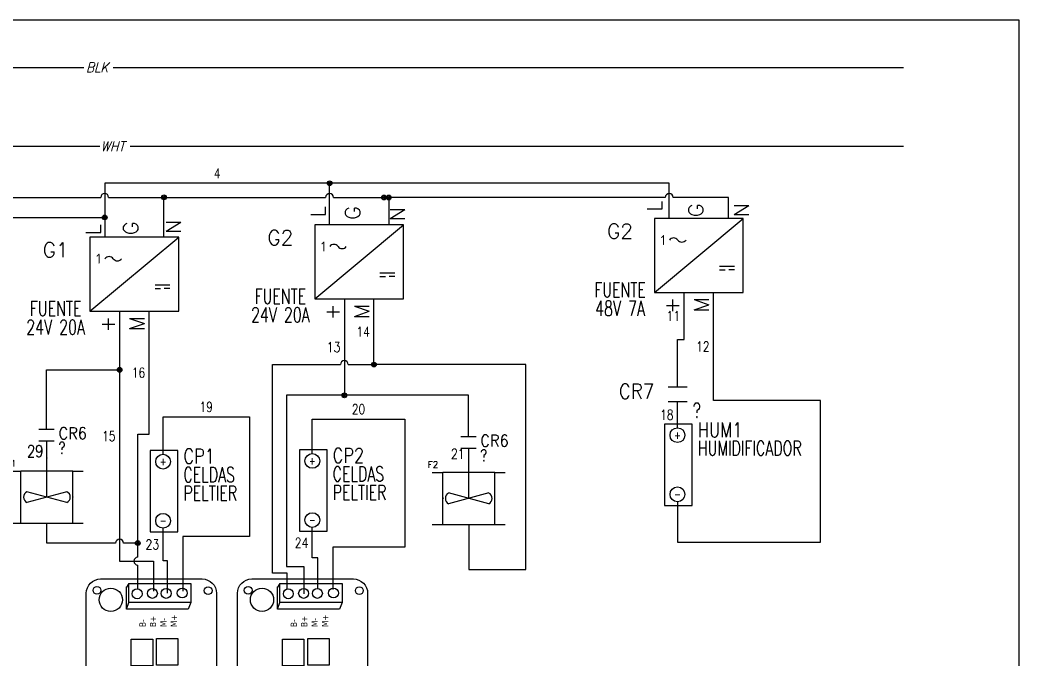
# Model space of a CAD drawing. Header units: millimetres. Extents: x 123.5 to 144.3, y 105.4 to 121.6.
# Drawn here: x 131.59 to 144.26, y 113.49 to 121.59 of the extents above; entities that cross this region are included whole.
import ezdxf
from ezdxf.enums import TextEntityAlignment as Align

# ---------------------------------------------------------------- set-up
doc = ezdxf.new("R2010")
doc.units = ezdxf.units.MM
for name, color, linetype in [('BLK_12AWG', 7, 'Continuous'), ('DESC', 250, 'Continuous'), ('MISC', 7, 'Continuous'), ('SYMS', 7, 'Continuous'), ('TAGS', 250, 'Continuous'), ('TERMS', 250, 'Continuous'), ('WIREFIXED', 7, 'Continuous'), ('WIRES', 7, 'Continuous'), ('XREFCHILD', 134, 'Continuous')]:
    doc.layers.add(name, color=color, linetype=linetype)
doc.styles.get("Standard").update_dxf_attribs({"font": 'tahoma.ttf'})
doc.styles.add('WD', font='romans.shx')
doc.styles.add('WD_IEC', font='isocp2.shx', dxfattribs={"width": 0.9, "height": 4})

# ---------------------------------------------------------------- blocks, each defined once
blk = doc.blocks.new('HT0_LGENERIC')
at = {"style": 'WD', "oblique": 15, "width": 0.9}
blk.add_attdef('COLOR', text='', height=0.125, dxfattribs=at).set_placement((0, 0), align=Align.MIDDLE_CENTER)
at = {"color": 7, "style": 'WD'}
for tag, p in [('X4_TINY_DOT_DONT_REMOVE', (-0.125, 0)), ('X1_TINY_DOT_DONT_REMOVE', (0.125, 0))]:
    blk.add_attdef(tag, p, '', height=0.0001, dxfattribs=at)
at = {"style": 'WD', "flags": 1}
for tag, p in [('X4TERM01', (-0.125, 0)), ('X1TERM01', (0.125, 0))]:
    blk.add_attdef(tag, p, '', height=0.01, dxfattribs=at)
blk = doc.blocks.new('VPW1_1PH')
for p, q in [((-0.125, -0.625), (0.625, 0)), ((0.4252, -0.4038), (0.5503, -0.4038)), ((0.4252, -0.4351), (0.4721, -0.4351)), ((0.5503, -0.4351), (0.5034, -0.4351))]:
    blk.add_line(p, q)
blk.add_lwpolyline([(-0.125, 0), (-0.125, -0.625), (0.625, -0.625), (0.625, 0)], close=True)
for centre, start, end in [((0.0364, -0.2089), 36.8699, 143.1301), ((0.1064, -0.1564), 216.8699, 323.1301)]:
    blk.add_arc(centre, 0.0438, start, end)
at = {"style": 'WD_IEC'}
blk.add_text('1', height=0.084, dxfattribs=at).set_placement((-0.0336, -0.1826), align=Align.MIDDLE_RIGHT)
at = {"linetype": 'Continuous', "style": 'WD', "flags": 8}
for tag, p in [('TERM02', (0.2098, 0.7277)), ('TERM03', (0.46, 0.7275)), ('TERM01', (-0.04, 0.6858)), ('TERM04', (0.085, -0.665)), ('TERM05', (0.335, -0.665))]:
    blk.add_attdef(tag, text='', height=0.125, rotation=90, dxfattribs=at).set_placement(p, align=Align.RIGHT)
at = {"style": 'WD', "width": 0.7}
for tag, p in [('INST', (-0.4155, 0.1687)), ('LOC', (-0.4155, -0.0009)), ('RATING1', (-0.4155, -0.3401)), ('XREF', (-0.4155, -0.5097)), ('DESC1', (-0.4155, -0.666)), ('DESC2', (-0.4155, -0.8222)), ('DESC3', (-0.4155, -0.9766))]:
    blk.add_attdef(tag, text='', height=0.125, dxfattribs=at).set_placement(p, align=Align.CENTER)
at = {"style": 'WD'}
for tag, p, height, flags in [('X2TERM01', (0, 0), 0.0125, 1), ('X2TERM02', (0.25, 0), 0.0125, 1), ('X2TERM03', (0.5, 0), 0.0125, 1), ('FAMILY', (0.6836, -0.525), 0.01, 9), ('X8TERM04', (0.125, -0.625), 0.0125, 1), ('X8TERM05', (0.375, -0.625), 0.0125, 1)]:
    blk.add_attdef(tag, p, '', height=height, dxfattribs=dict(at, flags=flags))
blk.add_attdef('TAG1', text='', height=0.125, dxfattribs=at).set_placement((-0.4155, -0.1705), align=Align.CENTER)
at = {"linetype": 'Continuous', "style": 'WD', "flags": 9}
for tag, p in [('MFG', (0.7089, -0.0854)), ('CAT', (0.7108, -0.0659)), ('ASSYCODE', (0.7089, -0.606))]:
    blk.add_attdef(tag, text='', height=0.01, dxfattribs=at).set_placement(p, align=Align.CENTER)
blk = doc.blocks.new('WDDOT')
for radius in [0.03, 0.0187, 0.00929]:
    blk.add_circle((0, 0), radius)
blk = doc.blocks.new('VDV1T6')
for p, q in [((-0.1094, 0.3438), (-0.1094, -0.3438)), ((0.125, 0.3438), (-0.1094, 0.3438)), ((0.125, -0.3438), (0.125, 0.3438)), ((-0.1094, -0.3438), (0.125, -0.3438))]:
    blk.add_line(p, q)
for centre in [(0, 0.25), (0, -0.25)]:
    blk.add_circle(centre, 0.0625)
at = {"style": 'WD'}
for tag, p, width in [('INST', (0.1774, 0.5595), 0.7), ('LOC', (0.1774, 0.3899), 0.7), ('TAG1', (0.1719, 0.2336), 0.8), ('DESC1', (0.1719, 0.0774), 0.7), ('DESC2', (0.1719, -0.0789), 0.7), ('RATING1', (0.1875, -0.2351), 0.7), ('RATING2', (0.1875, -0.3914), 0.7), ('XREF', (0.1719, -0.5476), 0.7)]:
    blk.add_attdef(tag, p, '', height=0.125, dxfattribs=dict(at, width=width))
at = {"linetype": 'Continuous', "style": 'WD', "width": 0.8, "flags": 8}
for tag, p in [('TERM02', (0, 0.25)), ('TERM01', (0, -0.25))]:
    blk.add_attdef(tag, text='', height=0.0625, dxfattribs=at).set_placement(p, align=Align.MIDDLE)
at = {"style": 'WD', "flags": 1}
for tag, p in [('X4TERM02', (-0.0625, 0.25)), ('X2TERM02', (0, 0.3125)), ('X1TERM02', (0.0625, 0.25)), ('X4TERM01', (-0.0625, -0.25)), ('X1TERM01', (0.0625, -0.25)), ('X8TERM01', (0, -0.3125))]:
    blk.add_attdef(tag, p, '', height=0.0125, dxfattribs=at)
at = {"style": 'WD', "flags": 9}
blk.add_attdef('FAMILY', text='', height=0.01, dxfattribs=at).set_placement((0.1978, -0.0646), align=Align.CENTER)
at = {"linetype": 'Continuous', "style": 'WD', "flags": 1}
for tag, p in [('CAT', (0.2031, -0.0751)), ('MFG', (0.2031, -0.0939))]:
    blk.add_attdef(tag, text='', height=0.01, dxfattribs=at).set_placement(p, align=Align.MIDDLE)
at = {"linetype": 'Continuous', "style": 'WD', "flags": 9}
blk.add_attdef('ASSYCODE', text='', height=0.01, dxfattribs=at).set_placement((0.2031, -0.1094), align=Align.CENTER)
blk = doc.blocks.new('VCR21')
at = {"linetype": 'Continuous'}
for p, q in [((-0.08, 0.0625), (0.08, 0.0625)), ((-0.08, -0.0625), (0.08, -0.0625))]:
    blk.add_line(p, q, dxfattribs=at)
at = {"style": 'WD'}
for tag, p, width in [('INST', (0.125, 0.279), 0.7), ('LOC', (0.125, 0.1094), 0.7), ('TAG2', (0.1269, -0.045), 0.9), ('XREF', (0.1287, -0.1994), 0.7), ('DESC1', (0.1287, -0.3514), 0.7), ('DESC2', (0.1287, -0.4987), 0.7), ('DESC3', (0.1287, -0.646), 0.7)]:
    blk.add_attdef(tag, p, '', height=0.125, dxfattribs=dict(at, width=width))
at = {"linetype": 'Continuous', "style": 'WD', "width": 0.9, "flags": 8}
blk.add_attdef('TERM01', text='', height=0.125, dxfattribs=at).set_placement((-0.0312, 0.125), align=Align.RIGHT)
at = {"style": 'WD'}
for tag, p, flags in [('FAMILY', (-0.1808, 0.0031), 9), ('CONTACT', (-0.1808, -0.0135), 1)]:
    blk.add_attdef(tag, p, '', height=0.01, dxfattribs=dict(at, flags=flags))
at = {"color": 7, "style": 'WD'}
for tag, p in [('X4LINK', (-0.1406, 0)), ('X1LINK', (0.125, 0))]:
    blk.add_attdef(tag, p, '', height=0.01, dxfattribs=at)
at = {"color": 7, "style": 'WD', "flags": 1}
for tag, p in [('X2TERM01', (0, 0.0625)), ('X8TERM02', (0, -0.0625))]:
    blk.add_attdef(tag, p, '', height=0.0125, dxfattribs=at)
at = {"linetype": 'Continuous', "style": 'WD', "width": 0.9, "flags": 8}
blk.add_attdef('TERM02', text='', height=0.125, dxfattribs=at).set_placement((-0.0312, -0.125), align=Align.TOP_RIGHT)
blk = doc.blocks.new('HT0_01')
for p, q in [((-0.0625, 0.0625), (0.0625, 0.0625)), ((-0.0625, -0.0625), (-0.0625, 0.0625)), ((0.0625, 0.0625), (0.0625, -0.0625)), ((0.0625, -0.0625), (-0.0625, -0.0625))]:
    blk.add_line(p, q)
at = {"style": 'WD', "flags": 1}
for tag, p in [('X4TERM01', (-0.0625, 0)), ('X2TERM01', (0, 0.0625)), ('X1TERM01', (0.0625, 0)), ('X8TERM01', (0, -0.0625))]:
    blk.add_attdef(tag, p, '', height=0.01, dxfattribs=at)
blk = doc.blocks.new('HT0_02')
blk.add_circle((0, 0), 0.0699)
at = {"style": 'WD', "flags": 1}
for tag, p in [('X4TERM01', (-0.07, 0)), ('X2TERM01', (0, 0.07)), ('X1TERM01', (0.07, 0)), ('X8TERM01', (0, -0.07))]:
    blk.add_attdef(tag, p, '', height=0.01, dxfattribs=at)
blk = doc.blocks.new('bts1960')
at = {"layer": 'DESC'}
for p, q in [((141.688, 111.311), (141.688, 112.183)), ((141.688, 112.183), (141.78, 112.151)), ((141.688, 112.183), (141.999, 112.183)), ((142.049, 112.151), (141.998, 112.183)), ((141.78, 111.274), (141.688, 111.311))]:
    blk.add_line(p, q, dxfattribs=at)
blk.add_lwpolyline([(140.369, 112.748), (141.912, 112.748, -0.414214), (142.112, 112.548), (142.112, 111.115, -0.414214), (141.912, 110.915), (140.369, 110.915, -0.414214), (140.169, 111.115), (140.169, 112.548, -0.414214)], format="xyb", close=True, dxfattribs=at)
for points in [[(141.78, 112.151), (142.049, 112.151), (142.049, 111.274), (141.78, 111.274)], [(140.891, 112.114), (141.264, 112.114), (141.264, 111.812), (140.891, 111.812)], [(140.288, 111.828), (140.654, 111.828), (140.654, 111.166), (140.288, 111.166)], [(140.899, 111.759), (141.273, 111.759), (141.273, 111.457), (140.899, 111.457)]]:
    blk.add_lwpolyline(points, close=True, dxfattribs=at)
for centre, radius in [((140.327, 112.572), 0.0548), ((141.953, 112.598), 0.0548), ((141.819, 112.403), 0.164), ((140.337, 111.043), 0.0548), ((141.948, 111.032), 0.0548)]:
    blk.add_circle(centre, radius, dxfattribs=at)
at = {"layer": 'SYMS'}
for name, p in [('HT0_02', (141.903, 112.032)), ('HT0_02', (141.909, 111.817)), ('HT0_01', (140.39, 111.72)), ('HT0_01', (140.547, 111.72)), ('HT0_01', (140.388, 111.567)), ('HT0_01', (140.544, 111.567)), ('HT0_02', (141.909, 111.623)), ('HT0_01', (140.388, 111.417)), ('HT0_01', (140.544, 111.417)), ('HT0_02', (141.914, 111.397)), ('HT0_01', (140.388, 111.271)), ('HT0_01', (140.544, 111.271))]:
    blk.add_blockref(name, p, dxfattribs=at)
at = {"insert": (141.435, 112), "char_height": 0.0883, "attachment_point": 1}
blk.add_mtext_dynamic_manual_height_columns('B-\\PB+\\PM-\\PM+', width=0.23303, gutter_width=12.347, heights=[0], dxfattribs=at)
blk = doc.blocks.new('VM1_AXIAL_FLOW_FAN1')
for p, q in [((0, 0), (0, 0.75)), ((-0.7, 0.5), (-0.5, 0.5)), ((-0.5, -0.5), (-0.5, 0.5)), ((0.5, 0.5), (-0.5, 0.5)), ((0.5, -0.5), (0.5, 0.5)), ((0.5, 0.5), (0.7, 0.5)), ((0.386, -0.104), (-0.386, 0.104)), ((0.386, 0.104), (-0.386, -0.104)), ((-0.7, -0.5), (-0.5, -0.5)), ((-0.5, -0.5), (0.5, -0.5)), ((0.5, -0.5), (0.7, -0.5))]:
    blk.add_line(p, q)
for centre, start, end in [((-0.333, 0), 117.1247, 242.8753), ((0.333, 0), 297.1247, 62.8753)]:
    blk.add_arc(centre, 0.116, start, end)
at = {"style": 'WD'}
for tag, height, p in [('INST', 0.125, (-0.585, 0.957)), ('LOC', 0.125, (-0.588, 0.777)), ('TAG1', 0.125, (-0.585, 0.586)), ('TERM01', 0.0625, (-0.51, 0.016))]:
    blk.add_attdef(tag, text='', height=height, dxfattribs=at).set_placement(p, align=Align.RIGHT)
for tag, p, height in [('TERM04', (0.009, 0.76), 0.0625), ('X2TERM04', (0, 0.75), 0.005), ('X4TERM01', (-0.5, 0), 0.01), ('X1TERM03', (0.5, 0), 0.005), ('TERM03', (0.511, 0.012), 0.0625), ('RATING1', (0.82, -0.261), 0.125), ('DESC1', (0.82, -0.477), 0.125), ('X8TERM02', (0, -0.5), 0.005), ('TERM02', (0.002, -0.573), 0.0625), ('DESC2', (0.82, -0.661), 0.125), ('DESC3', (0.82, -0.851), 0.125), ('WDTAGALT', (0.827, -1.032), 0.125)]:
    blk.add_attdef(tag, p, '', height=height, dxfattribs=at)
blk.add_attdef('XREF', text='', height=0.0625, rotation=0.0625, dxfattribs=at).set_placement((0.743, 0.595), align=Align.TOP_CENTER)
at = {"style": 'WD', "flags": 1}
for tag, p in [('FAMILY', (-0.659, -0.3)), ('CAT', (-0.659, -0.345)), ('MFG', (-0.657, -0.376)), ('WDTYPE', (-0.644, -0.442)), ('ASSYCODE', (-0.629, -0.405))]:
    blk.add_attdef(tag, text='', height=0.01, dxfattribs=at).set_placement(p, align=Align.CENTER)
blk = doc.blocks.new('WD_WNV')
at = {"linetype": 'Continuous', "style": 'WD', "width": 0.8}
blk.add_attdef('WIRENO', text='', height=0.125, dxfattribs=at).set_placement((-0.05, 0), align=Align.MIDDLE_RIGHT)
at = {"style": 'WD', "flags": 1}
for tag, p in [('W01USER', (-0.062, 0.094)), ('W02USER', (-0.062, 0.086)), ('W03USER', (-0.062, 0.078)), ('W04USER', (-0.062, 0.07)), ('W05USER', (-0.062, 0.062)), ('W06USER', (-0.062, 0.055)), ('W07USER', (-0.062, 0.047)), ('W08USER', (-0.062, 0.039)), ('W09USER', (-0.062, 0.031)), ('W10USER', (-0.062, 0.023))]:
    blk.add_attdef(tag, text='', height=0.005, dxfattribs=at).set_placement(p, align=Align.CENTER)
blk = doc.blocks.new('WD_WNH')
at = {"linetype": 'Continuous', "style": 'WD', "width": 0.8}
blk.add_attdef('WIRENO', text='', height=0.125, dxfattribs=at).set_placement((0, 0.062), align=Align.CENTER)
at = {"style": 'WD', "flags": 1}
for tag, p in [('W01USER', (0, 0.078)), ('W02USER', (0, 0.07)), ('W03USER', (0, 0.062)), ('W04USER', (0, 0.055)), ('W05USER', (0, 0.047)), ('W06USER', (0, 0.039)), ('W07USER', (0, 0.031)), ('W08USER', (0, 0.023)), ('W09USER', (0, 0.016)), ('W10USER', (0, 0.008))]:
    blk.add_attdef(tag, text='', height=0.005, dxfattribs=at).set_placement(p, align=Align.CENTER)

msp = doc.modelspace()

# ---------------------------------------------------------------- linework, layer by layer
at = {"color": 7, "linetype": 'Continuous'}
for p, q in [((144.256, 121.59), (123.506, 121.59)), ((144.256, 105.405), (144.256, 121.59))]:
    msp.add_line(p, q, dxfattribs=at)
at = {"layer": 'BLK_12AWG'}
for p, q in [((125.723, 120.99), (132.399, 120.99)), ((132.774, 120.99), (142.793, 120.99)), ((125.791, 119.99), (132.604, 119.99)), ((132.989, 119.99), (142.793, 119.99))]:
    msp.add_line(p, q, dxfattribs=at)
at = {"layer": 'WIRES'}
for p, q in [((135.516, 119.521), (132.665, 119.521)), ((132.665, 119.521), (132.665, 119.089)), ((135.516, 118.994), (135.516, 119.521)), ((139.822, 119.521), (135.516, 119.521)), ((139.822, 119.076), (139.822, 119.521)), ((128.99, 119.343), (132.615, 119.343)), ((132.715, 119.343), (133.416, 119.343)), ((133.416, 118.839), (133.416, 119.343)), ((133.416, 119.341), (135.466, 119.341)), ((135.566, 119.341), (136.266, 119.341)), ((139.772, 119.341), (136.205, 119.341)), ((136.266, 119.341), (136.266, 118.994)), ((140.572, 119.341), (139.872, 119.341)), ((140.572, 119.076), (140.572, 119.341)), ((129.312, 119.089), (132.666, 119.089)), ((132.666, 119.089), (132.666, 118.839)), ((135.703, 118.056), (135.703, 116.834)), ((136.078, 117.224), (136.078, 118.056)), ((140.009, 117.54), (140.009, 118.139)), ((140.384, 116.768), (140.384, 118.139)), ((132.854, 117.901), (132.854, 114.732)), ((133.229, 116.341), (133.229, 117.901)), ((139.928, 116.942), (139.928, 117.54)), ((139.928, 117.54), (140.009, 117.54)), ((131.928, 116.407), (131.928, 117.157)), ((131.928, 117.157), (132.854, 117.157)), ((134.791, 114.582), (134.791, 117.224)), ((134.791, 117.224), (135.653, 117.224)), ((135.753, 117.224), (136.078, 117.224)), ((138.002, 117.224), (136.078, 117.224)), ((138.002, 114.627), (138.002, 117.224)), ((135.703, 116.834), (134.97, 116.834)), ((134.97, 116.834), (134.97, 114.664)), ((137.276, 116.834), (135.703, 116.834)), ((137.276, 116.313), (137.276, 116.834)), ((141.737, 116.768), (140.384, 116.768)), ((141.737, 114.974), (141.737, 116.768)), ((139.926, 116.422), (139.926, 116.754)), ((133.405, 116.087), (133.405, 116.562)), ((133.405, 116.562), (134.499, 116.562)), ((134.499, 116.562), (134.499, 115.045)), ((135.297, 116.097), (135.297, 116.533)), ((135.297, 116.533), (136.468, 116.533)), ((136.468, 116.533), (136.468, 114.911)), ((133.085, 114.782), (133.085, 116.341)), ((133.085, 116.341), (133.229, 116.341)), ((131.928, 116.257), (131.928, 116.039)), ((137.276, 116.163), (137.276, 116.023)), ((139.926, 115.485), (139.926, 114.974)), ((131.932, 114.961), (131.932, 115.214)), ((133.405, 114.738), (133.405, 115.15)), ((135.297, 114.773), (135.297, 115.159)), ((137.28, 115.198), (137.28, 114.627)), ((134.499, 115.045), (133.654, 115.045)), ((133.654, 115.045), (133.654, 114.354)), ((132.804, 114.961), (131.932, 114.961)), ((133.085, 114.961), (132.904, 114.961)), ((136.468, 114.911), (135.556, 114.911)), ((135.556, 114.911), (135.556, 114.373)), ((139.926, 114.974), (141.737, 114.974)), ((135.366, 114.773), (135.297, 114.773)), ((135.366, 114.386), (135.366, 114.773)), ((132.854, 114.732), (133.283, 114.732)), ((133.085, 114.381), (133.085, 114.682)), ((133.283, 114.732), (133.283, 114.354)), ((133.462, 114.738), (133.405, 114.738)), ((133.462, 114.325), (133.462, 114.738)), ((134.97, 114.664), (135.191, 114.664)), ((135.191, 114.664), (135.191, 114.319)), ((137.28, 114.627), (138.002, 114.627)), ((134.979, 114.582), (134.791, 114.582)), ((134.979, 114.38), (134.979, 114.582))]:
    msp.add_line(p, q, dxfattribs=at)
for centre, start, end in [((132.665, 119.343), 0, 180), ((135.516, 119.341), 0, 180), ((139.822, 119.341), 0, 180), ((135.703, 117.224), 0, 180), ((132.854, 114.961), 0, 180), ((133.085, 114.732), 90, 270)]:
    msp.add_arc(centre, 0.05, start, end, dxfattribs=at)

# ---------------------------------------------------------------- block references
at = {"layer": 'DESC', "xscale": 0.9, "yscale": 0.9, "zscale": 0.9, "rotation": 90}
for p in [(233.905, -13.394), (235.822, -13.394)]:
    msp.add_blockref('bts1960', p, dxfattribs=at)
at = {"layer": 'SYMS'}
ref = msp.add_blockref('HT0_LGENERIC', (132.57, 120.99), dxfattribs=at)
ref.add_attrib('X1_TINY_DOT_DONT_REMOVE', '.', (132.774, 120.99), dxfattribs={"layer": 'MISC', "color": 7, "height": 0.0001, "style": 'WD'})
ref.add_attrib('X4_TINY_DOT_DONT_REMOVE', '.', (132.399, 120.99), dxfattribs={"layer": 'MISC', "color": 7, "height": 0.0001, "style": 'WD'})
ref.add_attrib('COLOR', 'BLK', dxfattribs={"layer": 'MISC', "height": 0.125, "style": 'WD', "oblique": 15, "width": 0.9}).set_placement((132.57, 120.99), align=Align.MIDDLE_CENTER)
ref = msp.add_blockref('HT0_LGENERIC', (132.766, 119.99), dxfattribs=at)
ref.add_attrib('X1_TINY_DOT_DONT_REMOVE', '.', (132.989, 119.99), dxfattribs={"layer": 'MISC', "color": 7, "height": 0.0001, "style": 'WD'})
ref.add_attrib('X4_TINY_DOT_DONT_REMOVE', '.', (132.604, 119.99), dxfattribs={"layer": 'MISC', "color": 7, "height": 0.0001, "style": 'WD'})
ref.add_attrib('COLOR', 'WHT', dxfattribs={"layer": 'MISC', "height": 0.125, "style": 'WD', "oblique": 15, "width": 0.9}).set_placement((132.766, 119.99), align=Align.MIDDLE_CENTER)
for p in [(135.516, 119.521), (133.416, 119.343), (136.205, 119.341), (136.266, 119.341), (136.266, 119.341), (132.665, 119.089), (132.854, 117.157), (136.078, 117.224), (135.703, 116.834), (133.085, 114.961)]:
    msp.add_blockref('WDDOT', p, dxfattribs=at)
ref = msp.add_blockref('VPW1_1PH', (135.516, 118.994), dxfattribs=dict(at, xscale=1.5, yscale=1.5, zscale=1.5))
ref.add_attrib('DESC1', 'FUENTE', dxfattribs={"layer": 'DESC', "height": 0.1875, "style": 'WD', "width": 0.7}).set_placement((134.892, 117.995), align=Align.CENTER)
ref.add_attrib('DESC2', '24V 20A', dxfattribs={"layer": 'DESC', "height": 0.1875, "style": 'WD', "width": 0.7}).set_placement((134.892, 117.76), align=Align.CENTER)
ref.add_attrib('TAG1', 'G2', dxfattribs={"layer": 'TAGS', "height": 0.1875, "style": 'WD'}).set_placement((134.892, 118.738), align=Align.CENTER)
ref.add_attrib('TERM03', 'N', dxfattribs={"layer": 'TERMS', "linetype": 'Continuous', "height": 0.188, "rotation": 90, "style": 'WD', "flags": 8}).set_placement((136.47, 119.22), align=Align.RIGHT)
ref.add_attrib('TERM02', 'G', dxfattribs={"layer": 'TERMS', "linetype": 'Continuous', "height": 0.188, "rotation": 90, "style": 'WD', "flags": 8}).set_placement((135.902, 119.229), align=Align.RIGHT)
ref.add_attrib('TERM01', 'L', dxfattribs={"layer": 'TERMS', "linetype": 'Continuous', "height": 0.188, "rotation": 90, "style": 'WD', "flags": 8}).set_placement((135.466, 119.229), align=Align.RIGHT)
ref.add_attrib('TERM05', 'M', dxfattribs={"layer": 'TERMS', "linetype": 'Continuous', "height": 0.188, "rotation": 90, "style": 'WD', "flags": 8}).set_placement((136.018, 117.996), align=Align.RIGHT)
ref.add_attrib('TERM04', '+', dxfattribs={"layer": 'TERMS', "linetype": 'Continuous', "height": 0.188, "rotation": 90, "style": 'WD', "flags": 8}).set_placement((135.643, 117.996), align=Align.RIGHT)
ref = msp.add_blockref('VPW1_1PH', (139.822, 119.076), dxfattribs=dict(at, xscale=1.5, yscale=1.5, zscale=1.5))
ref.add_attrib('DESC1', 'FUENTE', dxfattribs={"layer": 'DESC', "height": 0.1875, "style": 'WD', "width": 0.7}).set_placement((139.198, 118.077), align=Align.CENTER)
ref.add_attrib('DESC2', '48V 7A', dxfattribs={"layer": 'DESC', "height": 0.1875, "style": 'WD', "width": 0.7}).set_placement((139.198, 117.843), align=Align.CENTER)
ref.add_attrib('TAG1', 'G2', dxfattribs={"layer": 'TAGS', "height": 0.1875, "style": 'WD'}).set_placement((139.198, 118.82), align=Align.CENTER)
ref.add_attrib('TERM03', 'N', dxfattribs={"layer": 'TERMS', "linetype": 'Continuous', "height": 0.188, "rotation": 90, "style": 'WD', "flags": 8}).set_placement((140.831, 119.271), align=Align.RIGHT)
ref.add_attrib('TERM02', 'G', dxfattribs={"layer": 'TERMS', "linetype": 'Continuous', "height": 0.188, "rotation": 90, "style": 'WD', "flags": 8}).set_placement((140.253, 119.263), align=Align.RIGHT)
ref.add_attrib('TERM01', 'L', dxfattribs={"layer": 'TERMS', "linetype": 'Continuous', "height": 0.188, "rotation": 90, "style": 'WD', "flags": 8}).set_placement((139.73, 119.3), align=Align.RIGHT)
ref.add_attrib('TERM05', 'M', dxfattribs={"layer": 'TERMS', "linetype": 'Continuous', "height": 0.188, "rotation": 90, "style": 'WD', "flags": 8}).set_placement((140.324, 118.079), align=Align.RIGHT)
ref.add_attrib('TERM04', '+', dxfattribs={"layer": 'TERMS', "linetype": 'Continuous', "height": 0.188, "rotation": 90, "style": 'WD', "flags": 8}).set_placement((139.949, 118.079), align=Align.RIGHT)
ref = msp.add_blockref('VPW1_1PH', (132.666, 118.839), dxfattribs=dict(at, xscale=1.5, yscale=1.5, zscale=1.5))
ref.add_attrib('DESC1', 'FUENTE', dxfattribs={"layer": 'DESC', "height": 0.1875, "style": 'WD', "width": 0.7}).set_placement((132.043, 117.84), align=Align.CENTER)
ref.add_attrib('DESC2', '24V 20A', dxfattribs={"layer": 'DESC', "height": 0.1875, "style": 'WD', "width": 0.7}).set_placement((132.043, 117.605), align=Align.CENTER)
ref.add_attrib('TAG1', 'G1', dxfattribs={"layer": 'TAGS', "height": 0.1875, "style": 'WD'}).set_placement((132.043, 118.583), align=Align.CENTER)
ref.add_attrib('TERM03', 'N', dxfattribs={"layer": 'TERMS', "linetype": 'Continuous', "height": 0.188, "rotation": 90, "style": 'WD', "flags": 8}).set_placement((133.631, 119.06), align=Align.RIGHT)
ref.add_attrib('TERM02', 'G', dxfattribs={"layer": 'TERMS', "linetype": 'Continuous', "height": 0.188, "rotation": 90, "style": 'WD', "flags": 8}).set_placement((133.089, 119.034), align=Align.RIGHT)
ref.add_attrib('TERM01', 'L', dxfattribs={"layer": 'TERMS', "linetype": 'Continuous', "height": 0.188, "rotation": 90, "style": 'WD', "flags": 8}).set_placement((132.616, 119.001), align=Align.RIGHT)
ref.add_attrib('TERM05', 'M', dxfattribs={"layer": 'TERMS', "linetype": 'Continuous', "height": 0.188, "rotation": 90, "style": 'WD', "flags": 8}).set_placement((133.169, 117.841), align=Align.RIGHT)
ref.add_attrib('TERM04', '+', dxfattribs={"layer": 'TERMS', "linetype": 'Continuous', "height": 0.188, "rotation": 90, "style": 'WD', "flags": 8}).set_placement((132.794, 117.841), align=Align.RIGHT)
ref = msp.add_blockref('VCR21', (139.928, 116.848), dxfattribs=dict(at, xscale=1.5, yscale=1.5, zscale=1.5))
ref.add_attrib('XREF', '?', (140.121, 116.549), dxfattribs={"layer": 'XREFCHILD', "height": 0.188, "style": 'WD', "width": 0.7})
ref.add_attrib('TAG2', 'CR7', (139.183, 116.791), dxfattribs={"layer": 'TAGS', "height": 0.1875, "style": 'WD', "width": 0.9})
ref = msp.add_blockref('VCR21', (131.928, 116.332), dxfattribs=dict(at, xscale=1.2, yscale=1.2, zscale=1.2))
ref.add_attrib('XREF', '?', (132.083, 116.093), dxfattribs={"layer": 'XREFCHILD', "height": 0.15, "style": 'WD', "width": 0.7})
ref.add_attrib('TAG2', 'CR6', (132.081, 116.278), dxfattribs={"layer": 'TAGS', "height": 0.15, "style": 'WD', "width": 0.9})
ref = msp.add_blockref('VDV1T6', (139.926, 115.954), dxfattribs=dict(at, xscale=1.5, yscale=1.5, zscale=1.5))
ref.add_attrib('DESC1', 'HUMIDIFICADOR', (140.184, 116.07), dxfattribs={"layer": 'DESC', "height": 0.1875, "style": 'WD', "width": 0.7})
ref.add_attrib('TERM02', '+', dxfattribs={"layer": 'TERMS', "linetype": 'Continuous', "height": 0.0938, "style": 'WD', "width": 0.8, "flags": 8}).set_placement((139.926, 116.329), align=Align.MIDDLE)
ref.add_attrib('TERM01', '-', dxfattribs={"layer": 'TERMS', "linetype": 'Continuous', "height": 0.0938, "style": 'WD', "width": 0.8, "flags": 8}).set_placement((139.926, 115.579), align=Align.MIDDLE)
ref.add_attrib('TAG1', 'HUM1', (140.184, 116.304), dxfattribs={"layer": 'TAGS', "height": 0.1875, "style": 'WD', "width": 0.8})
ref = msp.add_blockref('VCR21', (137.276, 116.238), dxfattribs=dict(at, xscale=1.2, yscale=1.2, zscale=1.2))
ref.add_attrib('XREF', '?', (137.43, 115.998), dxfattribs={"layer": 'XREFCHILD', "height": 0.15, "style": 'WD', "width": 0.7})
ref.add_attrib('TAG2', 'CR6', (137.428, 116.184), dxfattribs={"layer": 'TAGS', "height": 0.15, "style": 'WD', "width": 0.9})
ref = msp.add_blockref('VDV1T6', (133.405, 115.619), dxfattribs=dict(at, xscale=1.5, yscale=1.5, zscale=1.5))
ref.add_attrib('DESC1', 'CELDAS', (133.663, 115.735), dxfattribs={"layer": 'DESC', "height": 0.1875, "style": 'WD', "width": 0.7})
ref.add_attrib('DESC2', 'PELTIER', (133.663, 115.5), dxfattribs={"layer": 'DESC', "height": 0.1875, "style": 'WD', "width": 0.7})
ref.add_attrib('TERM02', '+', dxfattribs={"layer": 'TERMS', "linetype": 'Continuous', "height": 0.0938, "style": 'WD', "width": 0.8, "flags": 8}).set_placement((133.405, 115.994), align=Align.MIDDLE)
ref.add_attrib('TERM01', '-', dxfattribs={"layer": 'TERMS', "linetype": 'Continuous', "height": 0.0938, "style": 'WD', "width": 0.8, "flags": 8}).set_placement((133.405, 115.244), align=Align.MIDDLE)
ref.add_attrib('TAG1', 'CP1', (133.663, 115.969), dxfattribs={"layer": 'TAGS', "height": 0.1875, "style": 'WD', "width": 0.8})
ref = msp.add_blockref('VDV1T6', (135.297, 115.628), dxfattribs=dict(at, xscale=1.5, yscale=1.5, zscale=1.5))
ref.add_attrib('DESC1', 'CELDAS', (135.555, 115.744), dxfattribs={"layer": 'DESC', "height": 0.1875, "style": 'WD', "width": 0.7})
ref.add_attrib('DESC2', 'PELTIER', (135.555, 115.51), dxfattribs={"layer": 'DESC', "height": 0.1875, "style": 'WD', "width": 0.7})
ref.add_attrib('TERM02', '+', dxfattribs={"layer": 'TERMS', "linetype": 'Continuous', "height": 0.0938, "style": 'WD', "width": 0.8, "flags": 8}).set_placement((135.297, 116.003), align=Align.MIDDLE)
ref.add_attrib('TERM01', '-', dxfattribs={"layer": 'TERMS', "linetype": 'Continuous', "height": 0.0938, "style": 'WD', "width": 0.8, "flags": 8}).set_placement((135.297, 115.253), align=Align.MIDDLE)
ref.add_attrib('TAG1', 'CP2', (135.555, 115.979), dxfattribs={"layer": 'TAGS', "height": 0.1875, "style": 'WD', "width": 0.8})
ref = msp.add_blockref('VM1_AXIAL_FLOW_FAN1', (131.932, 115.544), dxfattribs=dict(at, xscale=0.6600000000000001, yscale=0.6600000000000001, zscale=0.6600000000000001))
ref.add_attrib('X1TERM03', '16', (132.262, 115.544), dxfattribs={"layer": 'MISC', "height": 0.0033, "style": 'WD'})
ref.add_attrib('X8TERM02', '16', (131.932, 115.214), dxfattribs={"layer": 'MISC', "height": 0.0033, "style": 'WD'})
ref.add_attrib('X2TERM04', '29', (131.932, 116.039), dxfattribs={"layer": 'MISC', "height": 0.0033, "style": 'WD'})
ref.add_attrib('TAG1', 'F1', dxfattribs={"layer": 'TAGS', "height": 0.0825, "style": 'WD'}).set_placement((131.545, 115.931), align=Align.RIGHT)
ref = msp.add_blockref('VM1_AXIAL_FLOW_FAN1', (137.28, 115.528), dxfattribs=dict(at, xscale=0.6600000000000001, yscale=0.6600000000000001, zscale=0.6600000000000001))
ref.add_attrib('X4TERM01', '14', (136.95, 115.528), dxfattribs={"layer": 'MISC', "height": 0.0066, "style": 'WD'})
ref.add_attrib('X8TERM02', '14', (137.28, 115.198), dxfattribs={"layer": 'MISC', "height": 0.0033, "style": 'WD'})
ref.add_attrib('X2TERM04', '21', (137.28, 116.023), dxfattribs={"layer": 'MISC', "height": 0.0033, "style": 'WD'})
ref.add_attrib('TAG1', 'F2', dxfattribs={"layer": 'TAGS', "height": 0.0825, "style": 'WD'}).set_placement((136.893, 115.915), align=Align.RIGHT)
at = {"layer": 'WIREFIXED'}
ref = msp.add_blockref('WD_WNH', (134.09, 119.521), dxfattribs=at)
ref.add_attrib('WIRENOF', '4', dxfattribs={"linetype": 'Continuous', "height": 0.125, "style": 'WD', "width": 0.8}).set_placement((134.09, 119.584), align=Align.CENTER)
ref = msp.add_blockref('WD_WNV', (140.009, 117.839), dxfattribs=at)
ref.add_attrib('WIRENOF', '11', dxfattribs={"linetype": 'Continuous', "height": 0.125, "style": 'WD', "width": 0.8}).set_placement((139.959, 117.839), align=Align.MIDDLE_RIGHT)
ref = msp.add_blockref('WD_WNV', (136.078, 117.64), dxfattribs=at)
ref.add_attrib('WIRENOF', '14', dxfattribs={"linetype": 'Continuous', "height": 0.125, "style": 'WD', "width": 0.8}).set_placement((136.028, 117.64), align=Align.MIDDLE_RIGHT)
ref = msp.add_blockref('WD_WNV', (135.703, 117.445), dxfattribs=at)
ref.add_attrib('WIRENOF', '13', dxfattribs={"linetype": 'Continuous', "height": 0.125, "style": 'WD', "width": 0.8}).set_placement((135.653, 117.445), align=Align.MIDDLE_RIGHT)
ref = msp.add_blockref('WD_WNV', (140.384, 117.453), dxfattribs=at)
ref.add_attrib('WIRENOF', '12', dxfattribs={"linetype": 'Continuous', "height": 0.125, "style": 'WD', "width": 0.8}).set_placement((140.334, 117.453), align=Align.MIDDLE_RIGHT)
ref = msp.add_blockref('WD_WNV', (133.229, 117.121), dxfattribs=at)
ref.add_attrib('WIRENOF', '16', dxfattribs={"linetype": 'Continuous', "height": 0.125, "style": 'WD', "width": 0.8}).set_placement((133.179, 117.121), align=Align.MIDDLE_RIGHT)
ref = msp.add_blockref('WD_WNH', (133.952, 116.562), dxfattribs=at)
ref.add_attrib('WIRENOF', '19', dxfattribs={"linetype": 'Continuous', "height": 0.125, "style": 'WD', "width": 0.8}).set_placement((133.952, 116.625), align=Align.CENTER)
ref = msp.add_blockref('WD_WNH', (135.883, 116.533), dxfattribs=at)
ref.add_attrib('WIRENOF', '20', dxfattribs={"linetype": 'Continuous', "height": 0.125, "style": 'WD', "width": 0.8}).set_placement((135.883, 116.596), align=Align.CENTER)
ref = msp.add_blockref('WD_WNV', (139.926, 116.588), dxfattribs=at)
ref.add_attrib('WIRENOF', '18', dxfattribs={"linetype": 'Continuous', "height": 0.125, "style": 'WD', "width": 0.8}).set_placement((139.876, 116.588), align=Align.MIDDLE_RIGHT)
ref = msp.add_blockref('WD_WNV', (132.854, 116.317), dxfattribs=at)
ref.add_attrib('WIRENOF', '15', dxfattribs={"linetype": 'Continuous', "height": 0.125, "style": 'WD', "width": 0.8}).set_placement((132.804, 116.317), align=Align.MIDDLE_RIGHT)
ref = msp.add_blockref('WD_WNV', (131.947, 116.127), dxfattribs=dict(at, xscale=1.2, yscale=1.2, zscale=1.2))
ref.add_attrib('WIRENOF', '29', dxfattribs={"linetype": 'Continuous', "height": 0.15, "style": 'WD', "width": 0.8}).set_placement((131.887, 116.127), align=Align.MIDDLE_RIGHT)
ref = msp.add_blockref('WD_WNV', (137.276, 116.093), dxfattribs=at)
ref.add_attrib('WIRENOF', '21', dxfattribs={"linetype": 'Continuous', "height": 0.125, "style": 'WD', "width": 0.8}).set_placement((137.226, 116.093), align=Align.MIDDLE_RIGHT)
ref = msp.add_blockref('WD_WNV', (133.405, 114.944), dxfattribs=at)
ref.add_attrib('WIRENOF', '23', dxfattribs={"linetype": 'Continuous', "height": 0.125, "style": 'WD', "width": 0.8}).set_placement((133.355, 114.944), align=Align.MIDDLE_RIGHT)
ref = msp.add_blockref('WD_WNV', (135.297, 114.966), dxfattribs=at)
ref.add_attrib('WIRENOF', '24', dxfattribs={"linetype": 'Continuous', "height": 0.125, "style": 'WD', "width": 0.8}).set_placement((135.247, 114.966), align=Align.MIDDLE_RIGHT)

doc.saveas('drawing.dxf')
